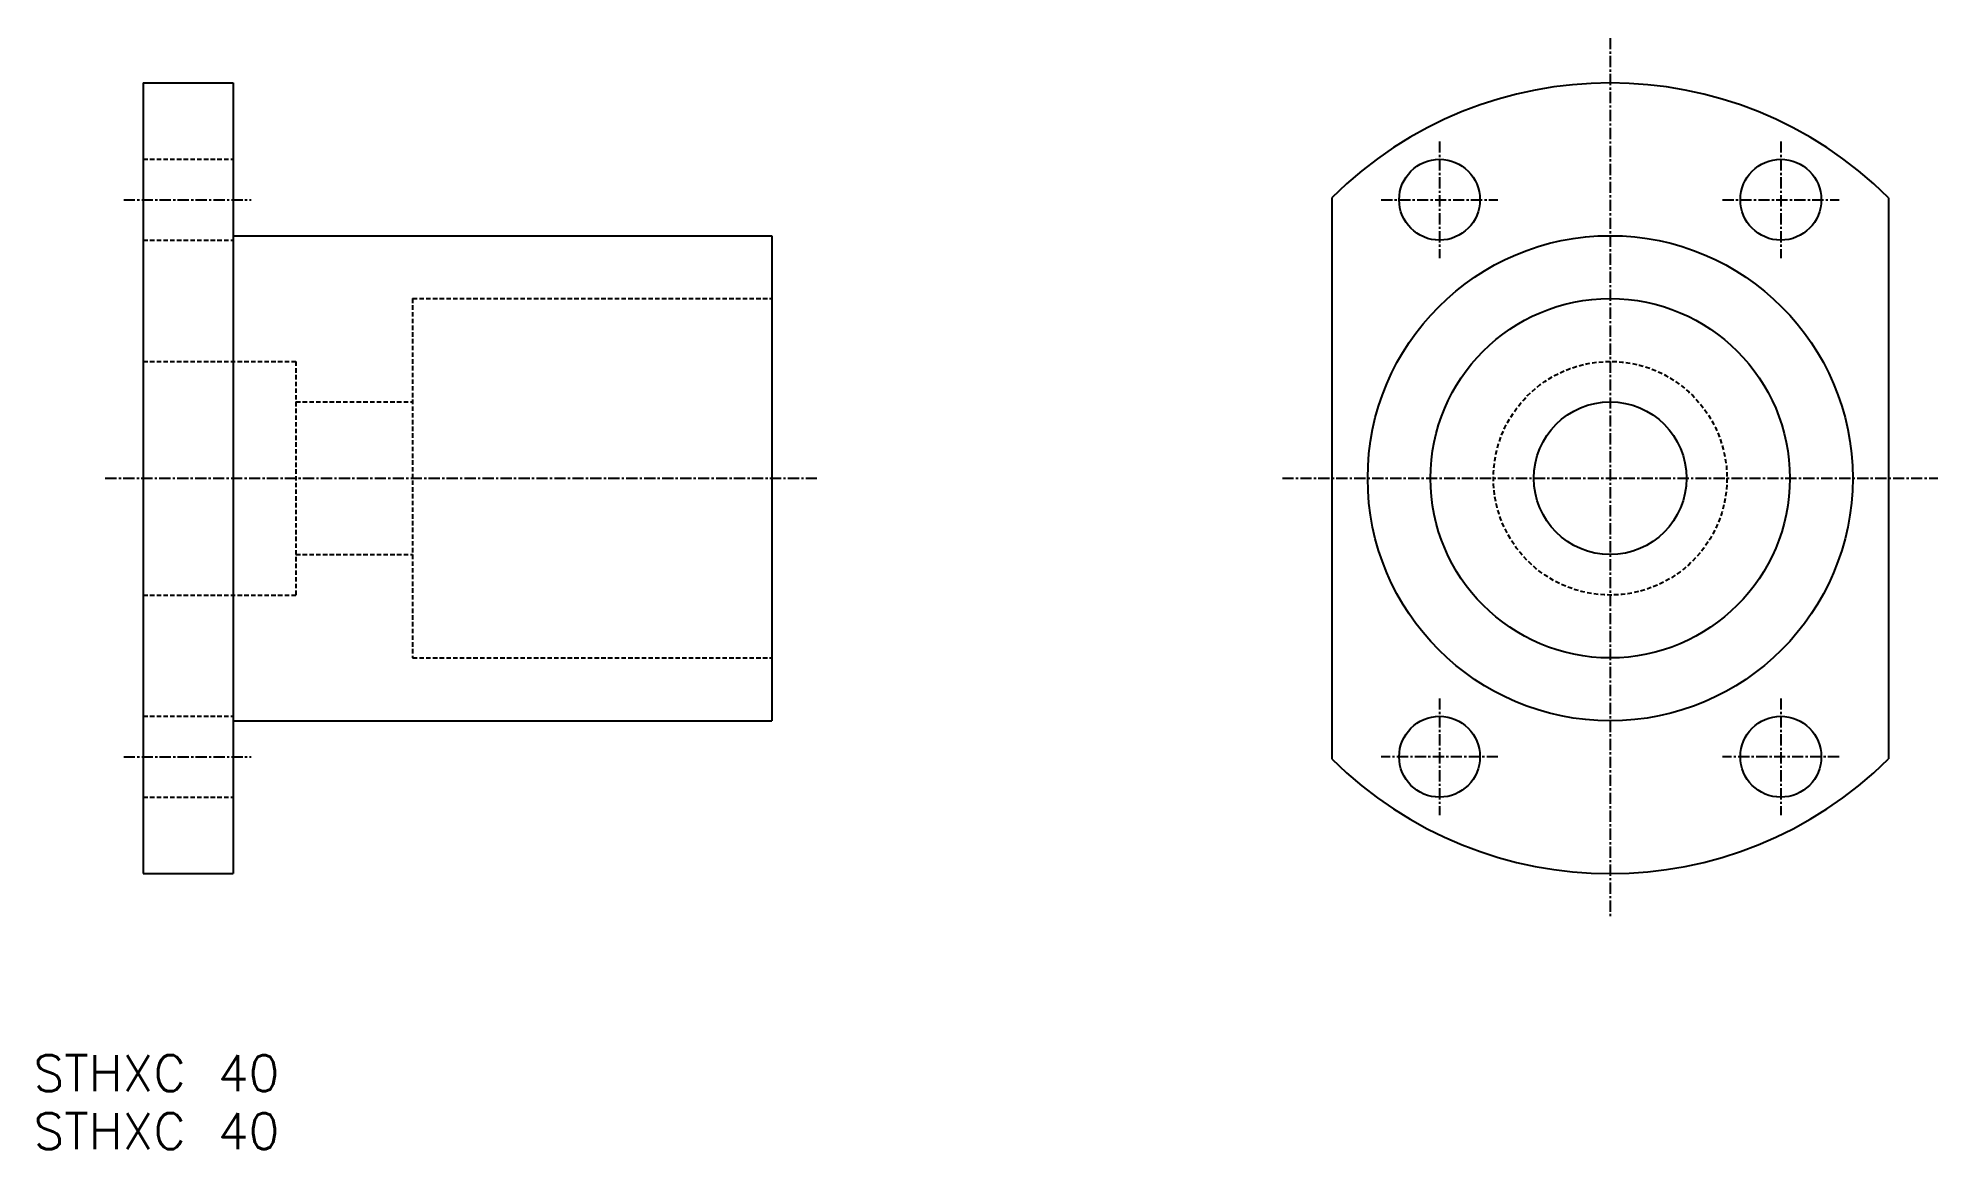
# Model space of a CAD drawing. Extents: x 1086 to 1298, y 185 to 309.
import ezdxf

# ---------------------------------------------------------------- set-up
doc = ezdxf.new("R2010")
doc.units = 0
doc.linetypes.add('CENTER', pattern=[2, 1.25, -0.25, 0.25, -0.25])
doc.linetypes.add('DASHED', pattern=[0.75, 0.5, -0.25])
doc.layers.get('0').update_dxf_attribs({"linetype": 'CONTINUOUS'})
doc.layers.add('CENTER', color=1, linetype='CENTER')
doc.styles.get("Standard").update_dxf_attribs({"font": 'txt.shx', "bigfont": 'bigfont.shx'})

msp = doc.modelspace()

# ---------------------------------------------------------------- linework, layer by layer
at = {"color": 7, "linetype": 'CONTINUOUS'}
for p, q in [((1097.96, 304.08), (1097.96, 216.08)), ((1097.96, 304.08), (1107.96, 304.08)), ((1107.96, 304.08), (1107.96, 216.08)), ((1230.3, 291.31), (1230.3, 228.86)), ((1292.3, 291.31), (1292.3, 228.86)), ((1097.96, 287.58), (1097.96, 287.58)), ((1107.96, 287.08), (1167.96, 287.08)), ((1167.96, 287.08), (1167.96, 233.08)), ((1097.96, 260.08), (1097.96, 260.08)), ((1107.96, 233.08), (1167.96, 233.08)), ((1097.96, 216.08), (1107.96, 216.08))]:
    msp.add_line(p, q, dxfattribs=at)
at = {"color": 3, "linetype": 'DASHED'}
for p, q in [((1097.96, 295.58), (1107.96, 295.58)), ((1097.96, 286.58), (1107.96, 286.58)), ((1127.96, 280.08), (1127.96, 240.08)), ((1127.96, 280.08), (1167.96, 280.08)), ((1097.96, 273.08), (1114.96, 273.08)), ((1114.96, 273.08), (1114.96, 247.08)), ((1114.96, 268.58), (1127.96, 268.58)), ((1114.96, 251.58), (1127.96, 251.58)), ((1097.96, 247.08), (1114.96, 247.08)), ((1127.96, 240.08), (1167.96, 240.08)), ((1097.96, 233.58), (1107.96, 233.58)), ((1097.96, 224.58), (1107.96, 224.58))]:
    msp.add_line(p, q, dxfattribs=at)
at = {"color": 7, "linetype": 'CONTINUOUS'}
for centre, radius in [((1242.3, 291.08), 4.5), ((1280.3, 291.08), 4.5), ((1261.3, 260.08), 27), ((1261.3, 260.08), 20), ((1261.3, 260.08), 8.5), ((1242.3, 229.08), 4.5), ((1280.3, 229.08), 4.5)]:
    msp.add_circle(centre, radius, dxfattribs=at)
at = {"color": 3, "linetype": 'DASHED'}
msp.add_circle((1261.3, 260.08), 13, dxfattribs=at)
at = {"color": 7, "linetype": 'CONTINUOUS'}
for start, end in [(45.2072, 134.7928), (225.2072, 314.7928)]:
    msp.add_arc((1261.3, 260.08), 44, start, end, dxfattribs=at)
at = {"layer": 'CENTER', "color": 1, "linetype": 'CENTER'}
for p, q in [((1261.3, 309.08), (1261.3, 211.08)), ((1242.3, 297.58), (1242.3, 284.58)), ((1280.3, 297.58), (1280.3, 284.58)), ((1095.79, 291.08), (1109.97, 291.08)), ((1235.8, 291.08), (1248.8, 291.08)), ((1273.8, 291.08), (1286.8, 291.08)), ((1093.74, 260.08), (1172.96, 260.08)), ((1224.8, 260.08), (1297.8, 260.08)), ((1242.3, 235.58), (1242.3, 222.58)), ((1280.3, 235.58), (1280.3, 222.58)), ((1095.79, 229.08), (1109.97, 229.08)), ((1248.8, 229.08), (1235.8, 229.08)), ((1286.8, 229.08), (1273.8, 229.08))]:
    msp.add_line(p, q, dxfattribs=at)

# ---------------------------------------------------------------- texts
at = {"color": 7, "linetype": 'CONTINUOUS'}
for p in [(1085.73, 191.87), (1085.73, 185.42)]:
    msp.add_text('STHXC 40', height=4, dxfattribs=at).set_placement(p)

doc.saveas('drawing.dxf')
